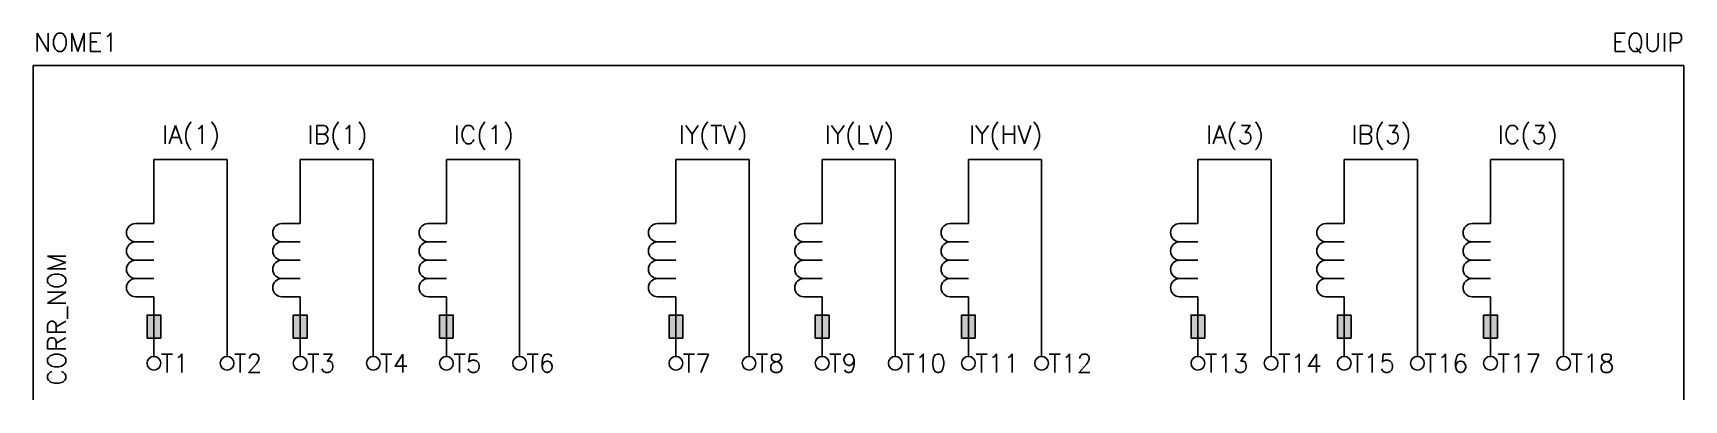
# Model space of a CAD drawing. Extents: x 377 to 558, y 328 to 368.
import ezdxf
from ezdxf.enums import TextEntityAlignment as Align

# ---------------------------------------------------------------- set-up
doc = ezdxf.new("R2010")
doc.units = 0
doc.header["$MEASUREMENT"] = 0
doc.layers.get('0').update_dxf_attribs({"linetype": 'CONTINUOUS'})
doc.styles.add('ROMANS', font='romans')

# ---------------------------------------------------------------- blocks, each defined once
blk = doc.blocks.new('RETANG')
at = {"color": 0}
blk.add_lwpolyline([(2.5, 0), (2.5, 1.5), (0, 1.5), (0, 0)], close=True, dxfattribs=at)
blk.add_solid([(0, 0), (0, 1.5), (2.5, 0), (2.5, 1.5)], dxfattribs=at)

msp = doc.modelspace()

# ---------------------------------------------------------------- linework, layer by layer
for p, q in [((377.45, 364.29), (558.02, 364.29)), ((377.45, 327.79), (377.45, 364.29)), ((558.02, 364.29), (558.02, 327.79)), ((388.67, 347.04), (390.67, 347.04)), ((404.67, 347.04), (406.67, 347.04)), ((420.67, 347.04), (422.67, 347.04)), ((445.76, 347.04), (447.76, 347.04)), ((461.76, 347.04), (463.76, 347.04)), ((477.76, 347.04), (479.76, 347.04)), ((502.86, 347.04), (504.86, 347.04)), ((518.86, 347.04), (520.86, 347.04)), ((534.86, 347.04), (536.86, 347.04)), ((388.67, 345.04), (390.67, 345.04)), ((404.67, 345.04), (406.67, 345.04)), ((420.67, 345.04), (422.67, 345.04)), ((445.76, 345.04), (447.76, 345.04)), ((461.76, 345.04), (463.76, 345.04)), ((477.76, 345.04), (479.76, 345.04)), ((502.86, 345.04), (504.86, 345.04)), ((518.86, 345.04), (520.86, 345.04)), ((534.86, 345.04), (536.86, 345.04)), ((388.67, 343.04), (390.67, 343.04)), ((388.67, 343.04), (390.67, 343.04)), ((404.67, 343.04), (406.67, 343.04)), ((404.67, 343.04), (406.67, 343.04)), ((420.67, 343.04), (422.67, 343.04)), ((420.67, 343.04), (422.67, 343.04)), ((445.76, 343.04), (447.76, 343.04)), ((445.76, 343.04), (447.76, 343.04)), ((461.76, 343.04), (463.76, 343.04)), ((461.76, 343.04), (463.76, 343.04)), ((477.76, 343.04), (479.76, 343.04)), ((477.76, 343.04), (479.76, 343.04)), ((502.86, 343.04), (504.86, 343.04)), ((502.86, 343.04), (504.86, 343.04)), ((518.86, 343.04), (520.86, 343.04)), ((518.86, 343.04), (520.86, 343.04)), ((534.86, 343.04), (536.86, 343.04)), ((534.86, 343.04), (536.86, 343.04)), ((388.67, 341.04), (390.67, 341.04)), ((390.67, 341.04), (388.67, 341.04)), ((404.67, 341.04), (406.67, 341.04)), ((406.67, 341.04), (404.67, 341.04)), ((420.67, 341.04), (422.67, 341.04)), ((422.67, 341.04), (420.67, 341.04)), ((445.76, 341.04), (447.76, 341.04)), ((447.76, 341.04), (445.76, 341.04)), ((461.76, 341.04), (463.76, 341.04)), ((463.76, 341.04), (461.76, 341.04)), ((477.76, 341.04), (479.76, 341.04)), ((479.76, 341.04), (477.76, 341.04)), ((502.86, 341.04), (504.86, 341.04)), ((504.86, 341.04), (502.86, 341.04)), ((518.86, 341.04), (520.86, 341.04)), ((520.86, 341.04), (518.86, 341.04)), ((534.86, 341.04), (536.86, 341.04)), ((536.86, 341.04), (534.86, 341.04)), ((388.67, 339.04), (390.67, 339.04)), ((404.67, 339.04), (406.67, 339.04)), ((420.67, 339.04), (422.67, 339.04)), ((445.76, 339.04), (447.76, 339.04)), ((461.76, 339.04), (463.76, 339.04)), ((477.76, 339.04), (479.76, 339.04)), ((502.86, 339.04), (504.86, 339.04)), ((518.86, 339.04), (520.86, 339.04)), ((534.86, 339.04), (536.86, 339.04))]:
    msp.add_line(p, q)
at = {"color": 0}
for p, q in [((390.67, 354.04), (390.67, 347.04)), ((398.67, 354.04), (390.67, 354.04)), ((398.67, 354.04), (398.67, 332.54)), ((406.67, 354.04), (406.67, 347.04)), ((414.67, 354.04), (406.67, 354.04)), ((414.67, 354.04), (414.67, 332.54)), ((422.67, 354.04), (422.67, 347.04)), ((430.67, 354.04), (422.67, 354.04)), ((430.67, 354.04), (430.67, 332.54)), ((447.76, 354.04), (447.76, 347.04)), ((455.76, 354.04), (447.76, 354.04)), ((455.76, 354.04), (455.76, 332.54)), ((463.76, 354.04), (463.76, 347.04)), ((471.76, 354.04), (463.76, 354.04)), ((471.76, 354.04), (471.76, 332.54)), ((479.76, 354.04), (479.76, 347.04)), ((487.76, 354.04), (479.76, 354.04)), ((487.76, 354.04), (487.76, 332.54)), ((504.86, 354.04), (504.86, 347.04)), ((512.86, 354.04), (504.86, 354.04)), ((512.86, 354.04), (512.86, 332.54)), ((520.86, 354.04), (520.86, 347.04)), ((528.86, 354.04), (520.86, 354.04)), ((528.86, 354.04), (528.86, 332.54)), ((536.86, 354.04), (536.86, 347.04)), ((544.86, 354.04), (536.86, 354.04)), ((544.86, 354.04), (544.86, 332.54)), ((390.67, 339.04), (390.67, 332.54)), ((406.67, 339.04), (406.67, 332.54)), ((422.67, 339.04), (422.67, 332.54)), ((447.76, 339.04), (447.76, 332.54)), ((463.76, 339.04), (463.76, 332.54)), ((479.76, 339.04), (479.76, 332.54)), ((504.86, 339.04), (504.86, 332.54)), ((520.86, 339.04), (520.86, 332.54)), ((536.86, 339.04), (536.86, 332.54))]:
    msp.add_line(p, q, dxfattribs=at)
for points in [[(388.67, 345.04, -1), (388.67, 347.04), (390.67, 347.04)], [(404.67, 345.04, -1), (404.67, 347.04), (406.67, 347.04)], [(420.67, 345.04, -1), (420.67, 347.04), (422.67, 347.04)], [(445.76, 345.04, -1), (445.76, 347.04), (447.76, 347.04)], [(461.76, 345.04, -1), (461.76, 347.04), (463.76, 347.04)], [(477.76, 345.04, -1), (477.76, 347.04), (479.76, 347.04)], [(502.86, 345.04, -1), (502.86, 347.04), (504.86, 347.04)], [(518.86, 345.04, -1), (518.86, 347.04), (520.86, 347.04)], [(534.86, 345.04, -1), (534.86, 347.04), (536.86, 347.04)], [(388.67, 343.04, -1), (388.67, 345.04), (390.67, 345.04)], [(404.67, 343.04, -1), (404.67, 345.04), (406.67, 345.04)], [(420.67, 343.04, -1), (420.67, 345.04), (422.67, 345.04)], [(445.76, 343.04, -1), (445.76, 345.04), (447.76, 345.04)], [(461.76, 343.04, -1), (461.76, 345.04), (463.76, 345.04)], [(477.76, 343.04, -1), (477.76, 345.04), (479.76, 345.04)], [(502.86, 343.04, -1), (502.86, 345.04), (504.86, 345.04)], [(518.86, 343.04, -1), (518.86, 345.04), (520.86, 345.04)], [(534.86, 343.04, -1), (534.86, 345.04), (536.86, 345.04)], [(388.67, 341.04, 1), (388.67, 339.04), (390.67, 339.04)], [(404.67, 341.04, 1), (404.67, 339.04), (406.67, 339.04)], [(420.67, 341.04, 1), (420.67, 339.04), (422.67, 339.04)], [(445.76, 341.04, 1), (445.76, 339.04), (447.76, 339.04)], [(461.76, 341.04, 1), (461.76, 339.04), (463.76, 339.04)], [(477.76, 341.04, 1), (477.76, 339.04), (479.76, 339.04)], [(502.86, 341.04, 1), (502.86, 339.04), (504.86, 339.04)], [(518.86, 341.04, 1), (518.86, 339.04), (520.86, 339.04)], [(534.86, 341.04, 1), (534.86, 339.04), (536.86, 339.04)]]:
    msp.add_lwpolyline(points, format="xyb")
for centre in [(390.67, 331.79), (398.67, 331.79), (406.67, 331.79), (414.67, 331.79), (422.67, 331.79), (430.67, 331.79), (447.76, 331.79), (455.76, 331.79), (463.76, 331.79), (471.76, 331.79), (479.76, 331.79), (487.76, 331.79), (504.86, 331.79), (512.86, 331.79), (520.86, 331.79), (528.86, 331.79), (536.86, 331.79), (544.86, 331.79)]:
    msp.add_circle(centre, 0.75, dxfattribs=at)
for centre in [(388.67, 342.04), (404.67, 342.04), (420.67, 342.04), (445.76, 342.04), (461.76, 342.04), (477.76, 342.04), (502.86, 342.04), (518.86, 342.04), (534.86, 342.04)]:
    msp.add_arc(centre, 1, 90, 270)

# ---------------------------------------------------------------- block references
at = {"xscale": -1, "rotation": 90}
for p in [(391.42, 337.04), (407.42, 337.04), (423.42, 337.04), (448.51, 337.04), (464.51, 337.04), (480.51, 337.04), (505.61, 337.04), (521.61, 337.04), (537.61, 337.04)]:
    msp.add_blockref('RETANG', p, dxfattribs=at)

# ---------------------------------------------------------------- texts
at = {"style": 'ROMANS'}
for s, p in [('IA(1)', (394.75, 356.75)), ('IB(1)', (410.75, 356.75)), ('IC(1)', (426.75, 356.75)), ('IY(TV)', (451.84, 356.75)), ('IY(LV)', (467.84, 356.75)), ('IY(HV)', (483.84, 356.75)), ('IA(3)', (508.93, 356.75)), ('IB(3)', (524.93, 356.75)), ('IC(3)', (540.93, 356.75))]:
    msp.add_text(s, height=2, dxfattribs=at).set_placement(p, align=Align.MIDDLE_CENTER)
at = {"lineweight": -3, "style": 'ROMANS'}
msp.add_attdef('NOME1', text='', height=2, dxfattribs=at).set_placement((382.15, 366.83), align=Align.MIDDLE_CENTER)
msp.add_attdef('EQUIP', text='', height=2, dxfattribs=at).set_placement((558.02, 366.83), align=Align.MIDDLE_RIGHT)
msp.add_attdef('CORR_NOM', text='', height=2, rotation=90, dxfattribs=at).set_placement((380.04, 329.34), align=Align.MIDDLE_LEFT)
for tag, p in [('T1', (391.42, 331.79)), ('T2', (399.42, 331.79)), ('T3', (407.42, 331.79)), ('T4', (415.42, 331.79)), ('T5', (423.42, 331.79)), ('T6', (431.42, 331.79)), ('T7', (448.51, 331.79)), ('T8', (456.51, 331.79)), ('T9', (464.51, 331.79)), ('T10', (472.51, 331.79)), ('T11', (480.51, 331.79)), ('T12', (488.51, 331.79)), ('T13', (505.61, 331.79)), ('T14', (513.61, 331.79)), ('T15', (521.61, 331.79)), ('T16', (529.61, 331.79)), ('T17', (537.61, 331.79)), ('T18', (545.61, 331.79))]:
    msp.add_attdef(tag, text='', height=2, dxfattribs=at).set_placement(p, align=Align.MIDDLE_LEFT)

doc.saveas('drawing.dxf')
